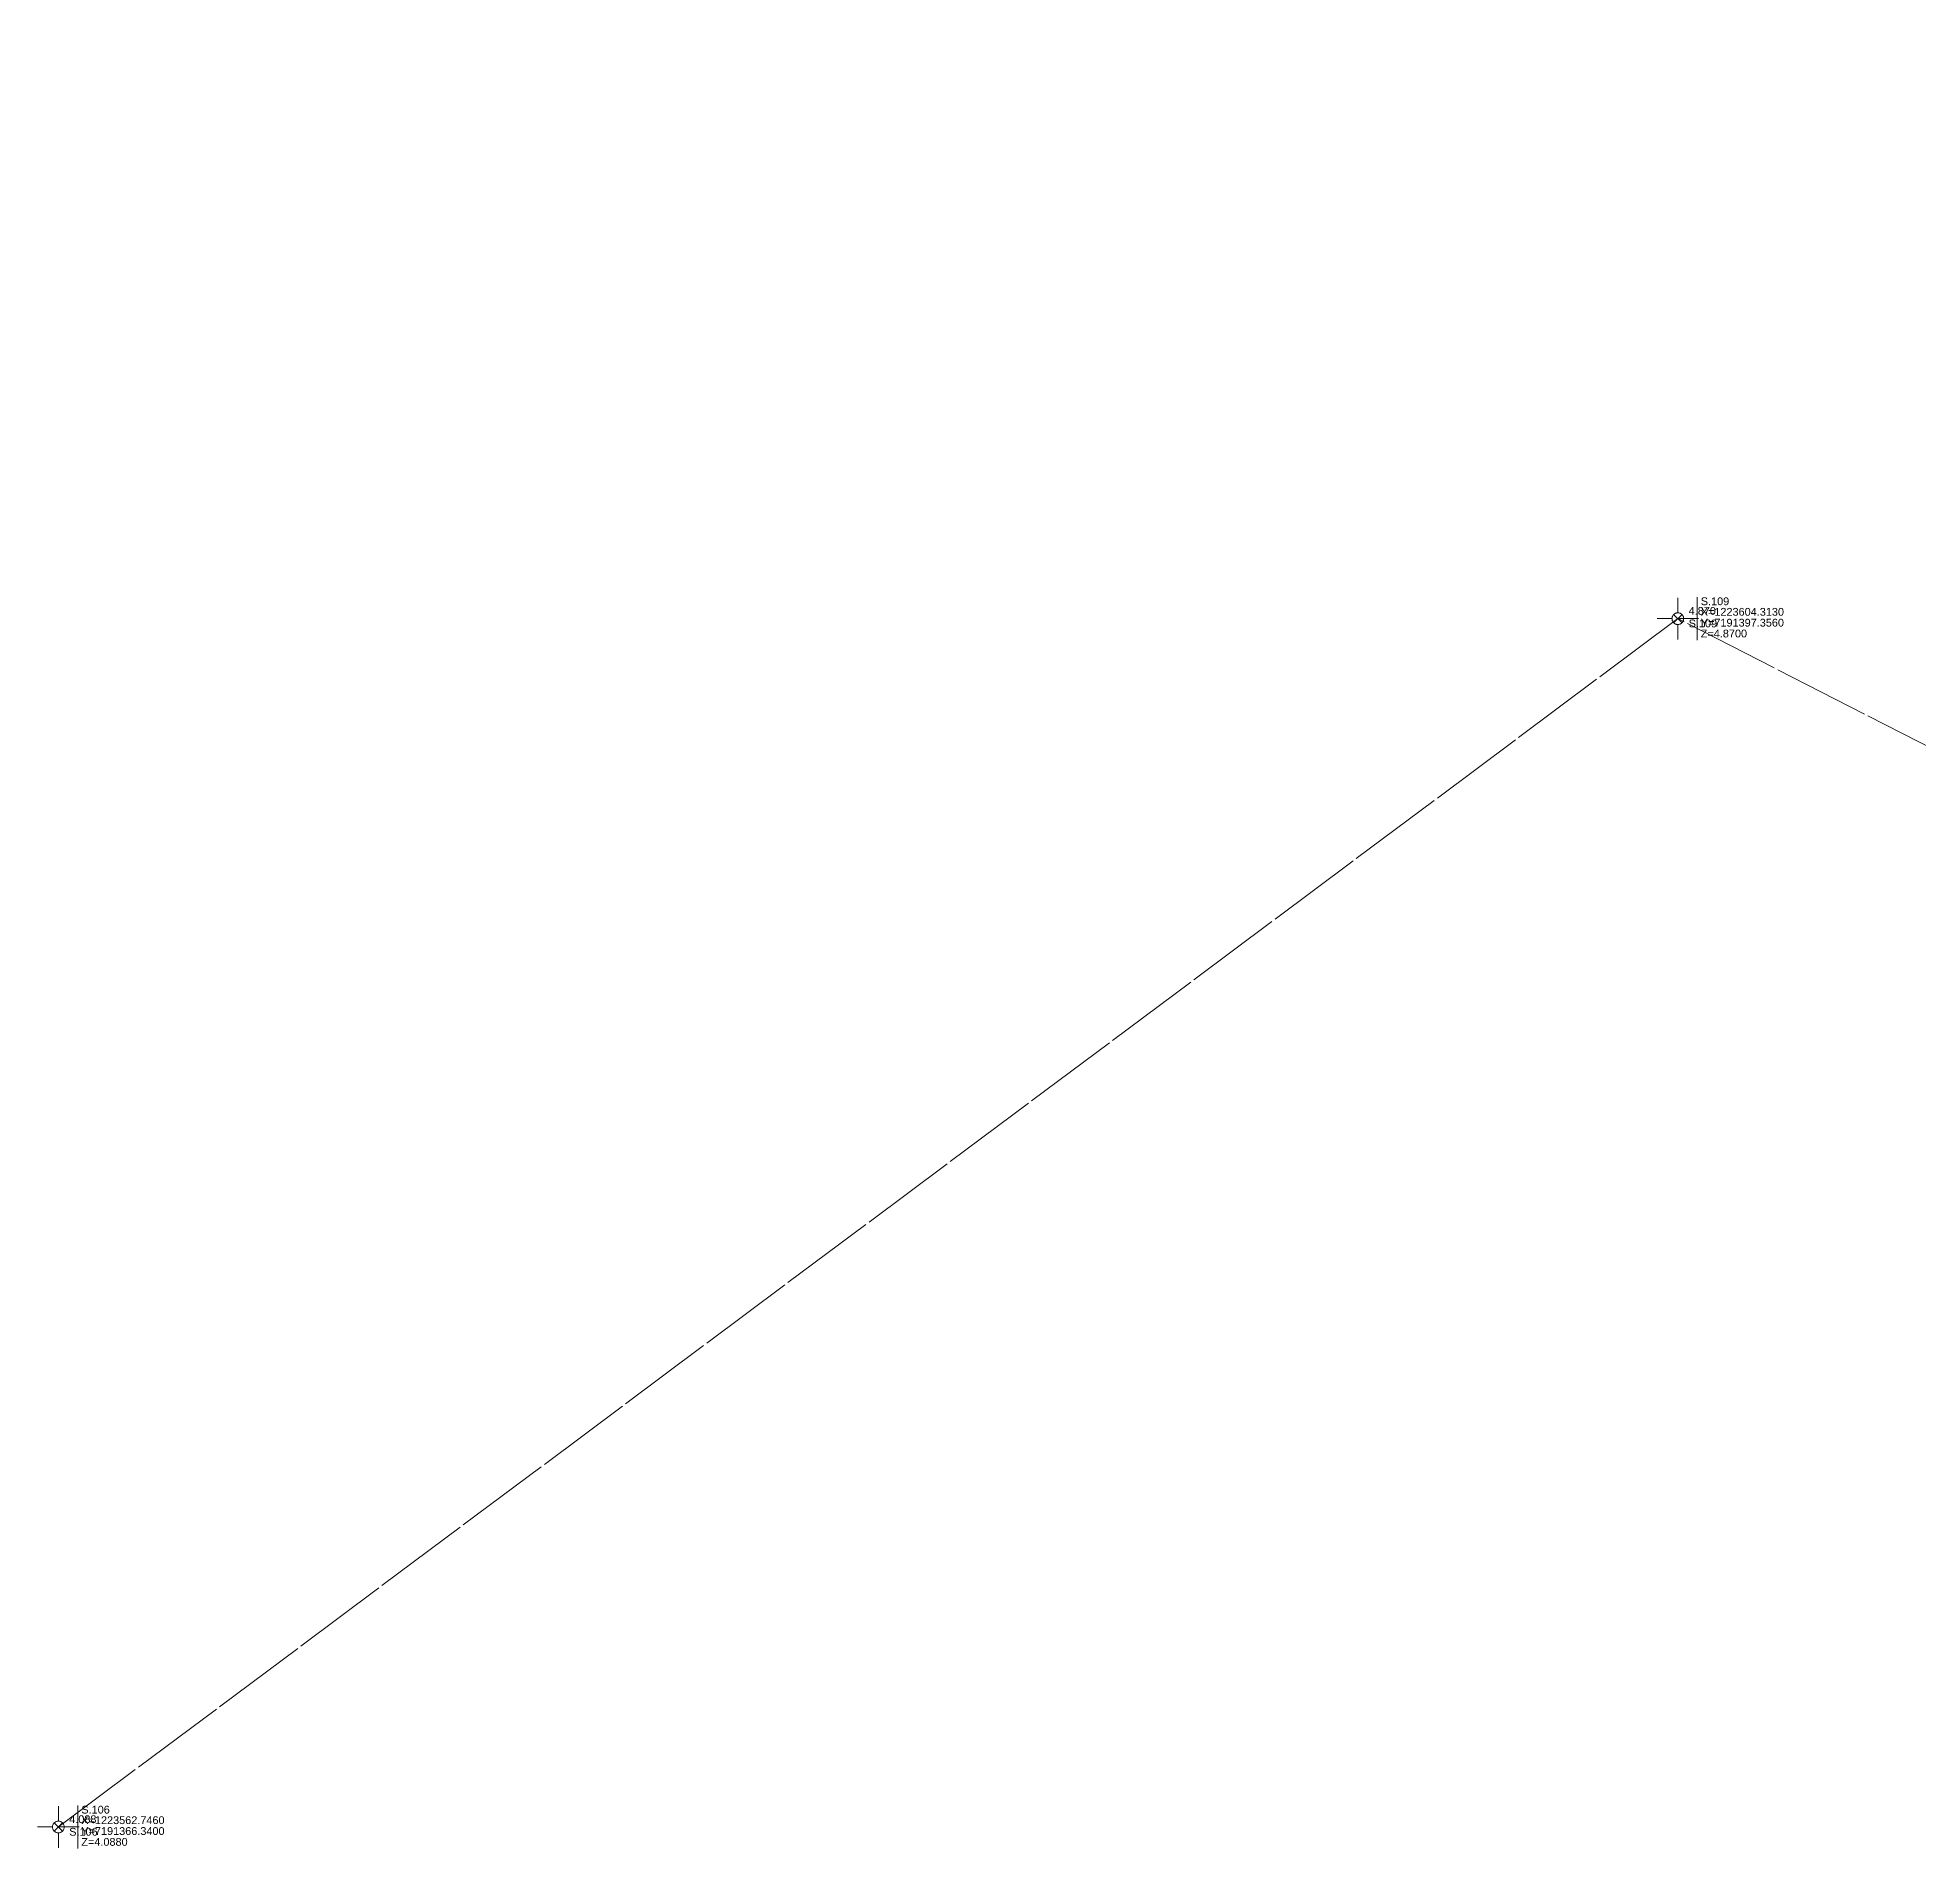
# Model space of a CAD drawing. Header units: metres. Extents: x 1223562 to 1223801, y 7191360 to 7191620.
# Drawn here: x 1223562.21 to 1223610.49, y 7191365.33 to 7191412.27 of the extents above; entities that cross this region are included whole.
import ezdxf

# ---------------------------------------------------------------- set-up
doc = ezdxf.new("R2010")
doc.units = ezdxf.units.M
doc.header["$PDMODE"] = 3
doc.header["$PDSIZE"] = 0.1
doc.linetypes.add('Socle_Continu', pattern=[2.5, 2.5, 0])
doc.linetypes.add('YL_2901', pattern=[2.5, 2.5, 0])
for name, color, linetype, lineweight in [('SIGTA_SCI', 7, 'Socle_Continu', 13), ('SIGTM_PSI', 1, 'Socle_Continu', 13), ('SIGTM_SCI', 1, 'Socle_Continu', 13), ('SIGTO_PSI', 255, 'Socle_Continu', 13), ('SIGTO_SCI', 255, 'Socle_Continu', 13)]:
    doc.layers.add(name, color=color, linetype=linetype, lineweight=lineweight)
doc.layers.add('SIGTR_PSS', color=7, linetype='Socle_Continu', lineweight=13, true_color=0x9966cc)
doc.layers.add('SIGTS_PSS', color=7, linetype='Socle_Continu', lineweight=13, true_color=0x9966cc)
doc.styles.get("Standard").update_dxf_attribs({"font": 'arial.ttf'})

# ---------------------------------------------------------------- blocks, each defined once
blk = doc.blocks.new('YP_1521')
at = {"layer": 'SIGTO_SCI', "color": 7, "linetype": 'Socle_Continu'}
blk.add_point((0, 0), dxfattribs=at)
at = {"layer": 'SIGTA_SCI', "linetype": 'Socle_Continu'}
blk.add_attdef('ALT', (0.278, 0.099), '', height=0.2, dxfattribs=at)
at = {"layer": 'SIGTA_SCI', "linetype": 'Socle_Continu', "flags": 9}
blk.add_attdef('CALQUE_ALT', (1.69, -1.18), '', height=0.2, dxfattribs=at)
at = {"layer": 'SIGTM_SCI', "linetype": 'Socle_Continu'}
blk.add_attdef('MAT', (0.278, -0.223), '', height=0.2, dxfattribs=at)
at = {"layer": 'SIGTM_SCI', "linetype": 'Socle_Continu', "flags": 9}
blk.add_attdef('CALQUE_MAT', (1.69, -1.501), '', height=0.2, dxfattribs=at)
at = {"layer": 'SIGTO_SCI', "linetype": 'Socle_Continu', "flags": 9}
for tag, p in [('ID', (1.69, 0.105)), ('NATURE', (1.69, -0.216)), ('FAMILLE', (1.69, -0.538)), ('CALQUE', (1.69, -0.859)), ('PCRS', (1.69, -1.823))]:
    blk.add_attdef(tag, p, '', height=0.2, dxfattribs=at)
blk = doc.blocks.new('YP_2900')
at = {"layer": 'SIGTO_PSI', "linetype": 'Socle_Continu'}
blk.add_line((0.5, 0), (0, 0), dxfattribs=at)
at = {"layer": 'SIGTO_PSI', "linetype": 'Socle_Continu', "flags": 128}
blk.add_lwpolyline([(0.5, -0.55), (0.5, 0.55)], dxfattribs=at)
at = {"layer": 'SIGTO_PSI', "color": 7, "linetype": 'Socle_Continu'}
blk.add_point((0, 0), dxfattribs=at)
at = {"layer": 'SIGTM_PSI', "color": 1, "linetype": 'Socle_Continu'}
blk.add_attdef('MAT', (0.589, 0.345), '', height=0.2, dxfattribs=at)
at = {"layer": 'SIGTM_PSI', "linetype": 'Socle_Continu', "flags": 9}
blk.add_attdef('CALQUE_MAT', (1.598, -0.695), '', height=0.2, dxfattribs=at)
at = {"layer": 'SIGTO_PSI', "linetype": 'Socle_Continu', "flags": 9}
for tag, p in [('ID', (1.598, 0.59)), ('NATURE', (1.598, 0.269)), ('FAMILLE', (1.598, -0.052)), ('CALQUE', (1.598, -0.374)), ('PCRS', (1.598, -1.016))]:
    blk.add_attdef(tag, p, '', height=0.2, dxfattribs=at)
at = {"layer": 'SIGTO_PSI', "linetype": 'Socle_Continu'}
for tag, p in [('X=', (0.589, 0.075)), ('Y=', (0.589, -0.204)), ('Z=', (0.589, -0.482))]:
    blk.add_attdef(tag, p, '', height=0.2, dxfattribs=at)
blk = doc.blocks.new('YP_2908')
at = {"layer": 'SIGTR_PSS', "linetype": 'Socle_Continu'}
for p, q in [((0, 0.15), (0, 0.533)), ((-0.15, 0), (-0.533, 0)), ((0.15, 0), (0.533, 0)), ((0.533, 0), (0.15, 0)), ((0, -0.15), (0, -0.533))]:
    blk.add_line(p, q, dxfattribs=at)
blk.add_circle((0, 0), 0.15, dxfattribs=at)
at = {"layer": 'SIGTR_PSS', "linetype": 'Socle_Continu', "flags": 9}
for tag, p in [('NATURE', (0.884, -0.047)), ('ID', (0.884, 0.274)), ('FAMILLE', (0.884, -0.368)), ('CALQUE', (0.884, -0.689)), ('PCRS', (0.884, -1.011))]:
    blk.add_attdef(tag, p, '', height=0.2, dxfattribs=at)

msp = doc.modelspace()

# ---------------------------------------------------------------- linework, layer by layer
at = {"layer": 'SIGTS_PSS', "linetype": 'YL_2901'}
msp.add_polyline3d([(1223754.624, 7191615.542, 13.233), (1223774.768, 7191564.41, 13.107), (1223759.899, 7191516.921, 12.089), (1223739.481, 7191487.157, 10.877), (1223712.27, 7191430.488, 6.902), (1223666.985, 7191365.329, 3.888), (1223604.313, 7191397.356, 4.87), (1223562.746, 7191366.34, 4.088)], dxfattribs=at)

# ---------------------------------------------------------------- block references
at = {"layer": 'SIGTO_PSI', "color": 193, "linetype": 'Socle_Continu'}
for p, values in [((1223604.313, 7191397.356, 4.87), {'MAT': 'S.109', 'X=': 'X=1223604.3130', 'Y=': 'Y=7191397.3560', 'Z=': 'Z=4.8700'}), ((1223562.746, 7191366.34, 4.088), {'MAT': 'S.106', 'X=': 'X=1223562.7460', 'Y=': 'Y=7191366.3400', 'Z=': 'Z=4.0880'})]:
    msp.add_blockref('YP_2900', p, dxfattribs=at).add_auto_attribs(values)
at = {"layer": 'SIGTO_SCI', "linetype": 'Socle_Continu'}
for p, values in [((1223604.313, 7191397.356, 4.87), {'ALT': '4.870', 'MAT': 'S.109'}), ((1223562.746, 7191366.34, 4.088), {'ALT': '4.088', 'MAT': 'S.106'})]:
    msp.add_blockref('YP_1521', p, dxfattribs=at).add_auto_attribs(values)
at = {"layer": 'SIGTR_PSS', "linetype": 'Socle_Continu'}
for p in [(1223604.313, 7191397.356, 4.87), (1223562.746, 7191366.34, 4.088)]:
    msp.add_blockref('YP_2908', p, dxfattribs=at)

doc.saveas('drawing.dxf')
